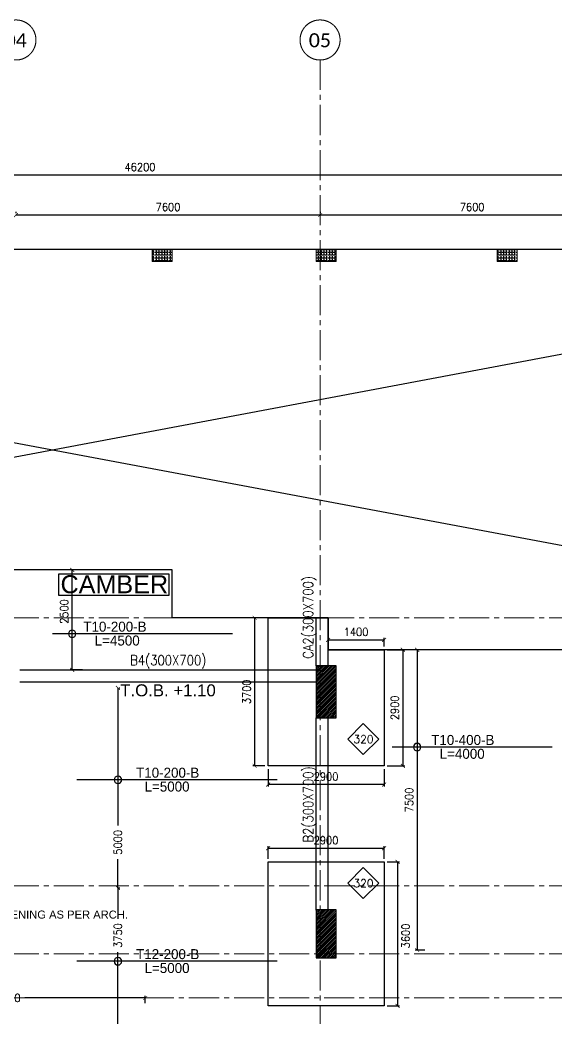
# Model space of a CAD drawing. Header units: millimetres. Extents: x -967280 to 3852, y 2833 to 1955156.
# Drawn here: x -620729 to -607331, y 603836 to 628777 of the extents above; entities that cross this region are included whole.
import ezdxf
from ezdxf import colors
from ezdxf.entities.mleader import LeaderData, LeaderLine
from ezdxf.enums import TextEntityAlignment as Align
from ezdxf.math import Vec2, Vec3

# ---------------------------------------------------------------- set-up
doc = ezdxf.new("R2010")
doc.units = ezdxf.units.MM
doc.header["$LTSCALE"] = 1000
doc.header["$PDMODE"] = 35
doc.header["$PDSIZE"] = 25
for name, pattern in [('$0$DASHED2', [0.375, 0.25, -0.125]), ('Columns_Structural070816$0$CENTER2', [1.125, 0.75, -0.125, 0.125, -0.125]), ('HRZN_Line-Ptrn-Sold', [9144001.0, 9144000.0, -1])]:
    doc.linetypes.add(name, pattern=pattern)
for name, color, linetype in [('_N-DIM 3', 7, 'Continuous'), ('B05-FIRST FLOOR PLAN$0$STR_ROOF RFT$0$S-SYMB', 30, 'Continuous'), ('R.C. footing', 4, 'Continuous'), ('S - col hach', 1, 'Continuous'), ('S - dot', 1, 'Continuous'), ('S -Beams', 2, 'Continuous'), ('S-OPENING', 4, 'Continuous'), ('S-TEXT', 2, 'Continuous'), ('SLAB', 210, 'Continuous')]:
    doc.layers.add(name, color=color, linetype=linetype)
for name, color, linetype, lineweight in [('A-AX-ATT-100', 7, 'HRZN_Line-Ptrn-Sold', 18), ('BEAMS', 3, 'HRZN_Line-Ptrn-Sold', 18), ('S - column', 6, 'Continuous', 60), ('ST-000-AXIS', 9, 'Columns_Structural070816$0$CENTER2', 9), ('ST-203-SLAB-TXT', 7, 'Continuous', 30), ('ST-RFT-BOT', 2, '$0$DASHED2', 30)]:
    doc.layers.add(name, color=color, linetype=linetype, lineweight=lineweight)
doc.styles.add('Arial', font='arial.ttf', dxfattribs={"height": 317.5})
doc.styles.add('Arial_3', font='arial.ttf', dxfattribs={"height": 7999.15942})
doc.styles.add('B05-FIRST FLOOR PLAN$0$T25-100', font='STENCIL.shx', dxfattribs={"height": 250})
doc.styles.add('Calibri_2', font='calibri.ttf', dxfattribs={"height": 300})
doc.styles.add('ROMANC', font='romanc.shx')
doc.styles.add('ST-DIM', font='romans.shx', dxfattribs={"width": 0.85})
doc.styles.add('TUNELNO', font='romans.shx', dxfattribs={"width": 0.9})
doc.styles.add('TXT DIM 25', font='arial.ttf')
doc.dimstyles.new('Copy(2) of DSEC', dxfattribs={"dimtxt": 200, "dimasz": 100, "dimexe": 50, "dimexo": 80, "dimgap": 100, "dimtad": 1, "dimdec": 0, "dimrnd": 5, "dimzin": 0, "dimdsep": 46, "dimtxsty": 'TUNELNO', "dimblk": 'ARCHTICK', "dimcen": 0.09, "dimclrd": 1, "dimclre": 1, "dimclrt": 3, "dimadec": 0, "dimazin": 0, "dimtfac": 0.78125, "dimtdec": 0, "dimtix": 1, "dimtmove": 2, "dimatfit": 3, "dimldrblk": 'ARCHTICK', "dimfxl": 1, "dimtolj": 1, "dimtzin": 0, "dimarcsym": 0})
pattern_1 = [(45, (193250.144, -596912.31), (-22.4506403, 22.4506403), [])]
pattern_2 = [(90, (613578.686, -423037.37), (-69.85, 4e-15), [50.8, -19.05]), (180, (613578.686, -423037.37), (-9e-15, -69.85), [50.8, -19.05])]

# ---------------------------------------------------------------- blocks, each defined once
blk = doc.blocks.new('_ArchTick')
at = {"color": 0, "linetype": 'ByBlock', "const_width": 0.15}
blk.add_lwpolyline([(-0.5, -0.5), (0.5, 0.5)], dxfattribs=at)
blk = doc.blocks.new('*D1191')
at = {"layer": '_N-DIM 3', "color": 1, "lineweight": -2, "ltscale": 30, "transparency": 16777216}
for p, q in [((-610610, 613037), (-610852, 613037)), ((-610802, 613037), (-610802, 605535)), ((-610610, 605535), (-610852, 605535))]:
    blk.add_line(p, q, dxfattribs=at)
at = {"layer": 'Defpoints', "color": 0, "ltscale": 30, "transparency": 16777216}
for p in [(-610530, 613037), (-610802, 605535), (-610530, 605535)]:
    blk.add_point(p, dxfattribs=at)
at = {"layer": '_N-DIM 3', "color": 1, "lineweight": -2, "ltscale": 30, "transparency": 16777216, "xscale": 100, "yscale": 100, "zscale": 100}
for p, rotation in [((-610802, 613037), 90), ((-610802, 605535), 270)]:
    blk.add_blockref('_ArchTick', p, dxfattribs=dict(at, rotation=rotation))
at = {"layer": '_N-DIM 3', "color": 3, "ltscale": 30, "transparency": 16777216, "insert": (-611002, 609286), "char_height": 200, "attachment_point": 5, "rotation": 90, "style": 'TUNELNO'}
blk.add_mtext('\\A1;7500', dxfattribs=at)
blk = doc.blocks.new('*D1197')
at = {"layer": '_N-DIM 3', "color": 1, "lineweight": -2, "ltscale": 30, "transparency": 16777216}
for p, q in [((-628599, 604208), (-628599, 604387)), ((-628599, 604337), (-621589, 604337)), ((-617599, 604337), (-620609, 604337)), ((-617599, 604208), (-617599, 604387))]:
    blk.add_line(p, q, dxfattribs=at)
at = {"layer": 'Defpoints', "color": 0, "ltscale": 30, "transparency": 16777216}
for p in [(-628599, 604337), (-628599, 604128), (-617599, 604128)]:
    blk.add_point(p, dxfattribs=at)
at = {"layer": '_N-DIM 3', "color": 1, "lineweight": -2, "ltscale": 30, "transparency": 16777216, "xscale": 100, "yscale": 100, "zscale": 100, "rotation": 180}
blk.add_blockref('_ArchTick', (-628599, 604337), dxfattribs=at)
at = {"layer": '_N-DIM 3', "color": 1, "lineweight": -2, "ltscale": 30, "transparency": 16777216, "xscale": 100, "yscale": 100, "zscale": 100}
blk.add_blockref('_ArchTick', (-617599, 604337), dxfattribs=at)
at = {"layer": '_N-DIM 3', "color": 3, "ltscale": 30, "transparency": 16777216, "insert": (-621099, 604337), "char_height": 200, "attachment_point": 5, "style": 'TUNELNO'}
blk.add_mtext('\\A1;11000', dxfattribs=at)
blk = doc.blocks.new('FROM FOUNDATION TO UPPER LOWER BASEMENT_COLUMNS(new2)')
at = {"layer": 'S - col hach'}
h = blk.add_hatch(dxfattribs=at)
h.set_pattern_fill('ANSI31', color=256, scale=10)
h.set_pattern_definition(pattern_1)
h.paths.add_polyline_path([(444899, 634540), (444899, 635840), (444399, 635840), (444399, 634540)])
h = blk.add_hatch(dxfattribs=at)
h.set_pattern_fill('ANSI31', color=256, scale=10)
h.set_pattern_definition(pattern_1)
h.paths.add_polyline_path([(444899, 628540), (444899, 629740), (444399, 629740), (444399, 628540)])
at = {"layer": 'S - column', "lineweight": 15}
for points in [[(444399, 634540), (444899, 634540), (444899, 635840), (444399, 635840)], [(444399, 628540), (444899, 628540), (444899, 629740), (444399, 629740)]]:
    blk.add_lwpolyline(points, close=True, dxfattribs=at)
at = {"layer": 'ST-RFT-BOT', "color": 7, "linetype": 'Continuous', "ltscale": 30}
for points in [[(444899, 635840), (444399, 635840), (444399, 634540), (444899, 634540)], [(444899, 629740), (444399, 629740), (444399, 628540), (444899, 628540)]]:
    blk.add_lwpolyline(points, dxfattribs=at)
blk = doc.blocks.new('str col s')
at = {"layer": 'S - col hach', "true_color": 0xcd6928}
h = blk.add_hatch(dxfattribs=at)
h.set_pattern_fill('ANGLE', color=32, scale=10, angle=90)
h.set_pattern_definition(pattern_2)
h.paths.add_polyline_path([(-3850, 0), (-3850, -300), (-3350, -300), (-3350, 0)])
h = blk.add_hatch(dxfattribs=at)
h.set_pattern_fill('ANGLE', color=32, scale=10, angle=90)
h.set_pattern_definition([(90, (613528.686, -423037.37), (-69.85, 4e-15), [50.8, -19.05]), (180, (613528.686, -423037.37), (-9e-15, -69.85), [50.8, -19.05])])
h.paths.add_polyline_path([(5275, -300), (5275, 0), (4775, 0), (4775, -300)])
h = blk.add_hatch(dxfattribs=at)
h.set_pattern_fill('ANGLE', color=32, scale=10, angle=90)
h.set_pattern_definition(pattern_2)
h.paths.add_polyline_path([(750, 0), (250, 0), (250, -300), (750, -300)])
at = {"layer": 'S - column', "lineweight": 15}
for points in [[(-3350, 0), (-3850, 0), (-3850, -300), (-3350, -300)], [(5275, 0), (4775, 0), (4775, -300), (5275, -300)], [(750, 0), (250, 0), (250, -300), (750, -300)]]:
    blk.add_lwpolyline(points, close=True, dxfattribs=at)
blk = doc.blocks.new('*D1225')
at = {"layer": '_N-DIM 3', "color": 1, "linetype": 'Continuous', "lineweight": -2, "ltscale": 30, "transparency": 16777216}
for p, q in [((-614529, 607817), (-614529, 608127)), ((-614529, 608077), (-611629, 608077)), ((-611629, 607817), (-611629, 608127))]:
    blk.add_line(p, q, dxfattribs=at)
at = {"layer": 'Defpoints', "color": 0, "linetype": 'Continuous', "ltscale": 30, "transparency": 16777216}
for p in [(-611629, 608077), (-614529, 607737), (-611629, 607737)]:
    blk.add_point(p, dxfattribs=at)
at = {"layer": '_N-DIM 3', "color": 1, "linetype": 'Continuous', "lineweight": -2, "ltscale": 30, "transparency": 16777216, "xscale": 100, "yscale": 100, "zscale": 100, "rotation": 180}
blk.add_blockref('_ArchTick', (-614529, 608077), dxfattribs=at)
at = {"layer": '_N-DIM 3', "color": 1, "linetype": 'Continuous', "lineweight": -2, "ltscale": 30, "transparency": 16777216, "xscale": 100, "yscale": 100, "zscale": 100}
blk.add_blockref('_ArchTick', (-611629, 608077), dxfattribs=at)
at = {"layer": '_N-DIM 3', "color": 3, "linetype": 'Continuous', "ltscale": 30, "transparency": 16777216, "insert": (-613079, 608277), "char_height": 200, "attachment_point": 5, "style": 'TUNELNO'}
blk.add_mtext('\\A1;2900', dxfattribs=at)
blk = doc.blocks.new('*D1226')
at = {"layer": '_N-DIM 3', "color": 1, "linetype": 'Continuous', "lineweight": -2, "ltscale": 30, "transparency": 16777216}
for p, q in [((-611549, 607737), (-611240, 607737)), ((-611290, 607737), (-611290, 604137)), ((-611549, 604137), (-611240, 604137))]:
    blk.add_line(p, q, dxfattribs=at)
at = {"layer": 'Defpoints', "color": 0, "linetype": 'Continuous', "ltscale": 30, "transparency": 16777216}
for p in [(-611629, 607737), (-611629, 604137), (-611290, 604137)]:
    blk.add_point(p, dxfattribs=at)
at = {"layer": '_N-DIM 3', "color": 1, "linetype": 'Continuous', "lineweight": -2, "ltscale": 30, "transparency": 16777216, "xscale": 100, "yscale": 100, "zscale": 100}
for p, rotation in [((-611290, 607737), 90), ((-611290, 604137), 270)]:
    blk.add_blockref('_ArchTick', p, dxfattribs=dict(at, rotation=rotation))
at = {"layer": '_N-DIM 3', "color": 3, "linetype": 'Continuous', "ltscale": 30, "transparency": 16777216, "insert": (-611090, 605887), "char_height": 200, "attachment_point": 5, "rotation": 90, "style": 'TUNELNO'}
blk.add_mtext('\\A1;3600', dxfattribs=at)
blk = doc.blocks.new('*D1472')
at = {"layer": '_N-DIM 3', "color": 1, "linetype": 'Continuous', "lineweight": -2, "ltscale": 30, "transparency": 16777216}
for p, q in [((-614609, 613837), (-614913, 613837)), ((-614863, 610137), (-614863, 613837)), ((-614609, 610137), (-614913, 610137))]:
    blk.add_line(p, q, dxfattribs=at)
at = {"layer": 'Defpoints', "color": 0, "linetype": 'Continuous', "ltscale": 30, "transparency": 16777216}
for p in [(-614863, 613837), (-614529, 613837), (-614529, 610137)]:
    blk.add_point(p, dxfattribs=at)
at = {"layer": '_N-DIM 3', "color": 1, "linetype": 'Continuous', "lineweight": -2, "ltscale": 30, "transparency": 16777216, "xscale": 100, "yscale": 100, "zscale": 100}
for p, rotation in [((-614863, 613837), 90), ((-614863, 610137), 270)]:
    blk.add_blockref('_ArchTick', p, dxfattribs=dict(at, rotation=rotation))
at = {"layer": '_N-DIM 3', "color": 3, "linetype": 'Continuous', "ltscale": 30, "transparency": 16777216, "insert": (-615063, 611987), "char_height": 200, "attachment_point": 5, "rotation": 90, "style": 'TUNELNO'}
blk.add_mtext('\\A1;3700', dxfattribs=at)
blk = doc.blocks.new('*D1473')
at = {"layer": '_N-DIM 3', "color": 1, "linetype": 'Continuous', "lineweight": -2, "ltscale": 30, "transparency": 16777216}
for p, q in [((-614529, 610057), (-614529, 609619)), ((-611629, 610057), (-611629, 609619)), ((-611629, 609669), (-614529, 609669))]:
    blk.add_line(p, q, dxfattribs=at)
at = {"layer": 'Defpoints', "color": 0, "linetype": 'Continuous', "ltscale": 30, "transparency": 16777216}
for p in [(-614529, 610137), (-611629, 610137), (-614529, 609669)]:
    blk.add_point(p, dxfattribs=at)
at = {"layer": '_N-DIM 3', "color": 1, "linetype": 'Continuous', "lineweight": -2, "ltscale": 30, "transparency": 16777216, "xscale": 100, "yscale": 100, "zscale": 100, "rotation": 180}
blk.add_blockref('_ArchTick', (-614529, 609669), dxfattribs=at)
at = {"layer": '_N-DIM 3', "color": 1, "linetype": 'Continuous', "lineweight": -2, "ltscale": 30, "transparency": 16777216, "xscale": 100, "yscale": 100, "zscale": 100}
blk.add_blockref('_ArchTick', (-611629, 609669), dxfattribs=at)
at = {"layer": '_N-DIM 3', "color": 3, "linetype": 'Continuous', "ltscale": 30, "transparency": 16777216, "insert": (-613079, 609869), "char_height": 200, "attachment_point": 5, "style": 'TUNELNO'}
blk.add_mtext('\\A1;2900', dxfattribs=at)
blk = doc.blocks.new('*D1474')
at = {"layer": '_N-DIM 3', "color": 1, "linetype": 'Continuous', "lineweight": -2, "ltscale": 30, "transparency": 16777216}
for p, q in [((-611549, 613037), (-611111, 613037)), ((-611161, 613037), (-611161, 610137)), ((-611549, 610137), (-611111, 610137))]:
    blk.add_line(p, q, dxfattribs=at)
at = {"layer": 'Defpoints', "color": 0, "linetype": 'Continuous', "ltscale": 30, "transparency": 16777216}
for p in [(-611629, 613037), (-611629, 610137), (-611161, 610137)]:
    blk.add_point(p, dxfattribs=at)
at = {"layer": '_N-DIM 3', "color": 1, "linetype": 'Continuous', "lineweight": -2, "ltscale": 30, "transparency": 16777216, "xscale": 100, "yscale": 100, "zscale": 100}
for p, rotation in [((-611161, 613037), 90), ((-611161, 610137), 270)]:
    blk.add_blockref('_ArchTick', p, dxfattribs=dict(at, rotation=rotation))
at = {"layer": '_N-DIM 3', "color": 3, "linetype": 'Continuous', "ltscale": 30, "transparency": 16777216, "insert": (-611361, 611587), "char_height": 200, "attachment_point": 5, "rotation": 90, "style": 'TUNELNO'}
blk.add_mtext('\\A1;2900', dxfattribs=at)
blk = doc.blocks.new('*D1475')
at = {"layer": '_N-DIM 3', "color": 1, "linetype": 'Continuous', "lineweight": -2, "ltscale": 30, "transparency": 16777216}
for p, q in [((-613029, 613117), (-613029, 613336)), ((-611629, 613117), (-611629, 613336)), ((-613029, 613286), (-611629, 613286))]:
    blk.add_line(p, q, dxfattribs=at)
at = {"layer": 'Defpoints', "color": 0, "linetype": 'Continuous', "ltscale": 30, "transparency": 16777216}
for p in [(-611629, 613286), (-613029, 613037), (-611629, 613037)]:
    blk.add_point(p, dxfattribs=at)
at = {"layer": '_N-DIM 3', "color": 1, "linetype": 'Continuous', "lineweight": -2, "ltscale": 30, "transparency": 16777216, "xscale": 100, "yscale": 100, "zscale": 100, "rotation": 180}
blk.add_blockref('_ArchTick', (-613029, 613286), dxfattribs=at)
at = {"layer": '_N-DIM 3', "color": 1, "linetype": 'Continuous', "lineweight": -2, "ltscale": 30, "transparency": 16777216, "xscale": 100, "yscale": 100, "zscale": 100}
blk.add_blockref('_ArchTick', (-611629, 613286), dxfattribs=at)
at = {"layer": '_N-DIM 3', "color": 3, "linetype": 'Continuous', "ltscale": 30, "transparency": 16777216, "insert": (-612329, 613486), "char_height": 200, "attachment_point": 5, "style": 'TUNELNO'}
blk.add_mtext('\\A1;1400', dxfattribs=at)
blk = doc.blocks.new('*D1239')
at = {"layer": '_N-DIM 3', "color": 1, "linetype": 'Continuous', "lineweight": -2, "ltscale": 30, "transparency": 16777216}
for p, q in [((-619169, 615037), (-619473, 615037)), ((-619423, 612537), (-619423, 615037)), ((-619169, 612537), (-619473, 612537))]:
    blk.add_line(p, q, dxfattribs=at)
at = {"layer": 'Defpoints', "color": 0, "linetype": 'Continuous', "ltscale": 30, "transparency": 16777216}
for p in [(-619423, 615037), (-619089, 615037), (-619089, 612537)]:
    blk.add_point(p, dxfattribs=at)
at = {"layer": '_N-DIM 3', "color": 1, "linetype": 'Continuous', "lineweight": -2, "ltscale": 30, "transparency": 16777216, "xscale": 100, "yscale": 100, "zscale": 100}
for p, rotation in [((-619423, 615037), 90), ((-619423, 612537), 270)]:
    blk.add_blockref('_ArchTick', p, dxfattribs=dict(at, rotation=rotation))
at = {"layer": '_N-DIM 3', "color": 3, "linetype": 'Continuous', "ltscale": 30, "transparency": 16777216, "insert": (-619623, 613994), "char_height": 200, "attachment_point": 5, "rotation": 90, "style": 'TUNELNO'}
blk.add_mtext('\\A1;2500', dxfattribs=at)
blk = doc.blocks.new('*D640')
at = {"layer": '_N-DIM 3', "color": 1, "lineweight": -2, "ltscale": 30, "transparency": 16777216}
for p, q in [((-618281, 612085), (-618281, 608644)), ((-618251, 612085), (-618231, 612085)), ((-618281, 607087), (-618281, 607810)), ((-618276, 607087), (-618231, 607087))]:
    blk.add_line(p, q, dxfattribs=at)
at = {"layer": 'Defpoints', "color": 0, "ltscale": 30, "transparency": 16777216}
for p in [(-618331, 612085), (-618356, 607087), (-618281, 607087)]:
    blk.add_point(p, dxfattribs=at)
at = {"layer": '_N-DIM 3', "color": 1, "lineweight": -2, "ltscale": 30, "transparency": 16777216, "xscale": 100, "yscale": 100, "zscale": 100}
for p, rotation in [((-618281, 612085), 90), ((-618281, 607087), 270)]:
    blk.add_blockref('_ArchTick', p, dxfattribs=dict(at, rotation=rotation))
at = {"layer": '_N-DIM 3', "color": 3, "ltscale": 30, "transparency": 16777216, "insert": (-618281, 608227), "char_height": 200, "attachment_point": 5, "rotation": 90, "style": 'TUNELNO'}
blk.add_mtext('\\A1;5000', dxfattribs=at)
blk = doc.blocks.new('*D642')
at = {"layer": '_N-DIM 3', "color": 1, "lineweight": -2, "ltscale": 30, "transparency": 16777216}
for p, q in [((-618281, 607087), (-618281, 606315)), ((-618276, 607087), (-618231, 607087)), ((-618281, 603337), (-618281, 605481)), ((-618276, 603337), (-618231, 603337))]:
    blk.add_line(p, q, dxfattribs=at)
at = {"layer": 'Defpoints', "color": 0, "ltscale": 30, "transparency": 16777216}
for p in [(-618356, 607087), (-618356, 603337), (-618281, 603337)]:
    blk.add_point(p, dxfattribs=at)
at = {"layer": '_N-DIM 3', "color": 1, "lineweight": -2, "ltscale": 30, "transparency": 16777216, "xscale": 100, "yscale": 100, "zscale": 100}
for p, rotation in [((-618281, 607087), 90), ((-618281, 603337), 270)]:
    blk.add_blockref('_ArchTick', p, dxfattribs=dict(at, rotation=rotation))
at = {"layer": '_N-DIM 3', "color": 3, "ltscale": 30, "transparency": 16777216, "insert": (-618281, 605898), "char_height": 200, "attachment_point": 5, "rotation": 90, "style": 'TUNELNO'}
blk.add_mtext('\\A1;3750', dxfattribs=at)
blk = doc.blocks.new('*D1491')
at = {"layer": '_N-DIM 3', "color": 1, "linetype": 'Continuous', "lineweight": -2, "ltscale": 30, "transparency": 16777216}
for p, q in [((544499, 747185), (544499, 747155)), ((552099, 747105), (544499, 747105)), ((552099, 747185), (552099, 747155))]:
    blk.add_line(p, q, dxfattribs=at)
at = {"layer": 'Defpoints', "color": 0, "linetype": 'Continuous', "ltscale": 30, "transparency": 16777216}
for p in [(544499, 747105), (544499, 747105), (552099, 747105)]:
    blk.add_point(p, dxfattribs=at)
at = {"layer": '_N-DIM 3', "color": 1, "linetype": 'Continuous', "lineweight": -2, "ltscale": 30, "transparency": 16777216, "xscale": 100, "yscale": 100, "zscale": 100, "rotation": 180}
blk.add_blockref('_ArchTick', (544499, 747105), dxfattribs=at)
at = {"layer": '_N-DIM 3', "color": 1, "linetype": 'Continuous', "lineweight": -2, "ltscale": 30, "transparency": 16777216, "xscale": 100, "yscale": 100, "zscale": 100}
blk.add_blockref('_ArchTick', (552099, 747105), dxfattribs=at)
at = {"layer": '_N-DIM 3', "color": 3, "linetype": 'Continuous', "ltscale": 30, "transparency": 16777216, "insert": (548299, 747305), "char_height": 200, "attachment_point": 5, "style": 'TUNELNO'}
blk.add_mtext('\\A1;7600', dxfattribs=at)
blk = doc.blocks.new('*D1492')
at = {"layer": '_N-DIM 3', "color": 1, "linetype": 'Continuous', "lineweight": -2, "ltscale": 30, "transparency": 16777216}
for p, q in [((536899, 747185), (536899, 747155)), ((544499, 747105), (536899, 747105)), ((544499, 747185), (544499, 747155))]:
    blk.add_line(p, q, dxfattribs=at)
at = {"layer": 'Defpoints', "color": 0, "linetype": 'Continuous', "ltscale": 30, "transparency": 16777216}
for p in [(536899, 747105), (536899, 747105), (544499, 747105)]:
    blk.add_point(p, dxfattribs=at)
at = {"layer": '_N-DIM 3', "color": 1, "linetype": 'Continuous', "lineweight": -2, "ltscale": 30, "transparency": 16777216, "xscale": 100, "yscale": 100, "zscale": 100, "rotation": 180}
blk.add_blockref('_ArchTick', (536899, 747105), dxfattribs=at)
at = {"layer": '_N-DIM 3', "color": 1, "linetype": 'Continuous', "lineweight": -2, "ltscale": 30, "transparency": 16777216, "xscale": 100, "yscale": 100, "zscale": 100}
blk.add_blockref('_ArchTick', (544499, 747105), dxfattribs=at)
at = {"layer": '_N-DIM 3', "color": 3, "linetype": 'Continuous', "ltscale": 30, "transparency": 16777216, "insert": (540699, 747305), "char_height": 200, "attachment_point": 5, "style": 'TUNELNO'}
blk.add_mtext('\\A1;7600', dxfattribs=at)
blk = doc.blocks.new('*D1496')
at = {"layer": '_N-DIM 3', "color": 1, "linetype": 'Continuous', "lineweight": -2, "ltscale": 30, "transparency": 16777216}
for p, q in [((516899, 748185), (516899, 748155)), ((563099, 748105), (516899, 748105)), ((563099, 748185), (563099, 748155))]:
    blk.add_line(p, q, dxfattribs=at)
at = {"layer": 'Defpoints', "color": 0, "linetype": 'Continuous', "ltscale": 30, "transparency": 16777216}
for p in [(516899, 748105), (516899, 748105), (563099, 748105)]:
    blk.add_point(p, dxfattribs=at)
at = {"layer": '_N-DIM 3', "color": 1, "linetype": 'Continuous', "lineweight": -2, "ltscale": 30, "transparency": 16777216, "xscale": 100, "yscale": 100, "zscale": 100, "rotation": 180}
blk.add_blockref('_ArchTick', (516899, 748105), dxfattribs=at)
at = {"layer": '_N-DIM 3', "color": 1, "linetype": 'Continuous', "lineweight": -2, "ltscale": 30, "transparency": 16777216, "xscale": 100, "yscale": 100, "zscale": 100}
blk.add_blockref('_ArchTick', (563099, 748105), dxfattribs=at)
at = {"layer": '_N-DIM 3', "color": 3, "linetype": 'Continuous', "ltscale": 30, "transparency": 16777216, "insert": (539999, 748305), "char_height": 200, "attachment_point": 5, "style": 'TUNELNO'}
blk.add_mtext('\\A1;46200', dxfattribs=at)
blk = doc.blocks.new('Grid - HRZN_G-Datm-Grid-Head-1554275-FIRST FLOOR FFL_1_')
at = {"layer": 'A-AX-ATT-100'}
blk.add_circle((0, 0), 5, dxfattribs=at)
blk = doc.blocks.new('AXES-00')
at = {"layer": 'ST-000-AXIS'}
for p, q in [((544498.9, 750979.6), (544498.9, 695813.8)), ((575723.2, 737039.7), (505674.3, 737039.7)), ((575723.2, 730339.7), (505674.3, 730339.7)), ((575723.2, 728639.7), (505674.3, 728639.7)), ((575723.2, 727539.7), (505674.3, 727539.7))]:
    blk.add_line(p, q, dxfattribs=at)
at = {"layer": 'A-AX-ATT-100', "xscale": 99.99999999999993, "yscale": 99.99999999999993, "zscale": 99.99999999999993, "rotation": 180}
for p in [(536898.9, 751479.6), (544498.9, 751479.6)]:
    blk.add_blockref('Grid - HRZN_G-Datm-Grid-Head-1554275-FIRST FLOOR FFL_1_', p, dxfattribs=at)
at = {"layer": 'A-AX-ATT-100', "linetype": 'Continuous', "lineweight": 13, "char_height": 350, "width": 673.417, "attachment_point": 1, "style": 'Calibri_2'}
for s, insert in [('04', (536618, 751647.5)), ('05', (544218, 751647.5))]:
    blk.add_mtext(s, dxfattribs=dict(at, insert=insert))
at = {"layer": '_N-DIM 3', "color": 3, "linetype": 'Continuous', "ltscale": 30}
for base, p1, p2, picture, middle in [((516898.9, 748104.7), (563098.9, 748104.7), (516898.9, 748104.7), '*D1496', (539998.9, 748304.7)), ((536898.9, 747104.7), (544498.9, 747104.7), (536898.9, 747104.7), '*D1492', (540698.9, 747304.7)), ((544498.9, 747104.7), (552098.9, 747104.7), (544498.9, 747104.7), '*D1491', (548298.9, 747304.7))]:
    dim = blk.add_linear_dim(base=base, p1=p1, p2=p2, dimstyle='Copy(2) of DSEC', dxfattribs=at)
    dim.commit()
    dim.dimension.update_dxf_attribs({"geometry": picture, "text_midpoint": middle})

msp = doc.modelspace()

# ---------------------------------------------------------------- linework, layer by layer
at = {"layer": 'B05-FIRST FLOOR PLAN$0$STR_ROOF RFT$0$S-SYMB', "extrusion": (0, 0, -1)}
for centre in [(619423.3, 613438), (610802.2, 610607.3), (618280.7, 609789.1), (618280.7, 605254.6)]:
    msp.add_circle(centre, 92.8, dxfattribs=at)
at = {"layer": 'R.C. footing'}
msp.add_lwpolyline([(-592993.7, 623037.4), (-646928.7, 623037.4), (-646928.7, 578037.4), (-592993.7, 578037.4)], close=True, dxfattribs=at)
at = {"layer": 'S - dot'}
for p, q in [((-593293.7, 613037.4), (-646628.7, 623037.4)), ((-640128.7, 614237.4), (-593293.7, 623037.4))]:
    msp.add_line(p, q, dxfattribs=at)
at = {"layer": 'S -Beams', "ltscale": 30}
for p, q in [((-613328.7, 612637.4), (-613328.7, 613837.4)), ((-613028.7, 612637.4), (-613028.7, 613837.4)), ((-613328.7, 606537.4), (-613328.7, 611337.4)), ((-613028.7, 606537.4), (-613028.7, 611337.4))]:
    msp.add_line(p, q, dxfattribs=at)
at = {"layer": 'S -Beams'}
for p, q in [((-620728.7, 612537.4), (-613328.7, 612537.4)), ((-620728.7, 612237.4), (-613328.7, 612237.4))]:
    msp.add_line(p, q, dxfattribs=at)
at = {"layer": 'S -Beams', "color": 4, "ltscale": 30}
msp.add_lwpolyline([(-612857, 583987.4), (-612857, 588037.4), (-592993.7, 588037.4), (-592993.7, 596837.4), (-595613.7, 596837.4), (-595613.7, 604237.4), (-592993.7, 604237.4), (-592993.7, 613037.4), (-613028.7, 613037.4), (-613028.7, 613837.4), (-616928.7, 613837.4), (-616928.7, 615037.4), (-621028.7, 615037.4), (-621028.7, 612537.4), (-630528.7, 612537.4), (-630528.7, 616237.4), (-636128.7, 616237.4), (-636128.7, 614237.4), (-640128.7, 614237.4), (-640128.7, 608237.4), (-640928.7, 608237.4), (-640928.7, 592837.4), (-640128.7, 592837.4), (-640128.7, 583987.4)], close=True, dxfattribs=at)
at = {"layer": 'S-TEXT', "color": 3}
msp.add_lwpolyline([(-619758.4, 614937.6), (-617010.6, 614937.6), (-617010.6, 614393.6), (-619758.4, 614393.6)], close=True, dxfattribs=at)
at = {"layer": 'S-TEXT', "color": 7, "true_color": 0xffffff}
for points in [[(-612149, 610419.2), (-611761.8, 610806.4), (-612149, 611193.5), (-612536.1, 610806.4)], [(-612148.9, 606819.6), (-611761.8, 607206.8), (-612148.9, 607593.9), (-612536.1, 607206.8)]]:
    msp.add_lwpolyline(points, close=True, dxfattribs=at)
at = {"layer": 'SLAB', "color": 2, "linetype": 'Continuous', "ltscale": 30}
for points in [[(-614528.7, 613837.4), (-613028.7, 613837.4), (-613028.7, 613037.4), (-611628.8, 613037.4), (-611628.8, 610137.4), (-614528.7, 610137.4)], [(-614528.7, 607737.4), (-611628.7, 607737.4), (-611628.7, 604137.4), (-614528.7, 604137.4)]]:
    msp.add_lwpolyline(points, close=True, dxfattribs=at)
at = {"layer": 'ST-RFT-BOT', "ltscale": 30}
for p, q in [((-615415.4, 613438), (-619915.4, 613438)), ((-607428.7, 610607.3), (-611428.7, 610607.3)), ((-614304.2, 609789.1), (-619304.2, 609789.1)), ((-614304.2, 605254.6), (-619304.2, 605254.6))]:
    msp.add_line(p, q, dxfattribs=at)

# ---------------------------------------------------------------- block references
at = {"layer": 'S - column'}
msp.add_blockref('FROM FOUNDATION TO UPPER LOWER BASEMENT_COLUMNS(new2)', (-1057727.6, -23202.4), dxfattribs=at)
at = {"layer": 'S -Beams'}
msp.add_blockref('AXES-00', (-1157727.6, -123202.4), dxfattribs=at)
at = {"layer": 'ST-RFT-BOT', "color": 1, "linetype": 'Continuous'}
msp.add_blockref('str col s', (-613578.7, 623037.4), dxfattribs=at)

# ---------------------------------------------------------------- texts
at = {"layer": 'BEAMS', "color": 1, "style": 'Arial_3'}
msp.add_text('T.O.B. +1.10', height=300, dxfattribs=at).set_placement((-617028.7, 611785), align=Align.BOTTOM_CENTER)
at = {"layer": 'S-TEXT', "color": 3, "insert": (-618370.5, 614673.2), "char_height": 450.01, "attachment_point": 5, "style": 'Arial'}
msp.add_mtext('\\A1;CAMBER', dxfattribs=at)
at = {"layer": 'S-TEXT', "color": 3, "char_height": 196, "attachment_point": 1, "style": 'ROMANC'}
for insert in [(-612395.4, 610902.4), (-612395.4, 607302.8)]:
    msp.add_mtext_dynamic_manual_height_columns('320', width=592857.868, gutter_width=980, heights=[0], dxfattribs=dict(at, insert=insert))
at = {"layer": 'ST-203-SLAB-TXT', "style": 'ST-DIM', "width": 0.85}
for s, p in [('CA2(300X700)', (-613528.7, 613847.1)), ('B2(300X700)', (-613524.6, 609173.1))]:
    msp.add_text(s, height=250, rotation=90, dxfattribs=at).set_placement(p, align=Align.MIDDLE_CENTER)
at = {"layer": 'ST-203-SLAB-TXT', "style": 'B05-FIRST FLOOR PLAN$0$T25-100'}
for s, p in [('T10-200-B', (-619144.6, 613490.7)), ('L=4500', (-618860.7, 613144.4)), ('T10-400-B', (-610451, 610660.1)), ('L=4000', (-610239.6, 610313.7)), ('T10-200-B', (-617826.5, 609841.9)), ('L=5000', (-617615.1, 609495.5)), ('T12-200-B', (-617826.5, 605307.3)), ('L=5000', (-617615.1, 604961))]:
    msp.add_text(s, height=250, dxfattribs=at).set_placement(p)
at = {"layer": 'ST-203-SLAB-TXT', "style": 'ST-DIM', "width": 0.85}
msp.add_text('B4(300X700)', height=250, dxfattribs=at).set_placement((-617022.4, 612777.4), align=Align.MIDDLE_CENTER)

# ---------------------------------------------------------------- dimensions: what is measured, and where the dimension line sits
at = {"layer": '_N-DIM 3', "color": 3, "linetype": 'Continuous', "ltscale": 30}
dim = msp.add_linear_dim(base=(-619423.3, 615037.4), p1=(-619088.9, 612537.4), p2=(-619088.9, 615037.4), angle=90, dimstyle='Copy(2) of DSEC', dxfattribs=at)
dim.commit()
dim.dimension.update_dxf_attribs({"geometry": '*D1239', "text_midpoint": (-619623.3, 613994.4), "dimtype": 160})
for base, p1, p2, picture, middle in [((-614863.1, 613837.4), (-614528.7, 610137.4), (-614528.7, 613837.4), '*D1472', (-615063.1, 611987.4)), ((-611160.6, 610137.4), (-611628.8, 613037.4), (-611628.8, 610137.4), '*D1474', (-611360.6, 611587.4))]:
    dim = msp.add_linear_dim(base=base, p1=p1, p2=p2, angle=90, dimstyle='Copy(2) of DSEC', dxfattribs=at)
    dim.commit()
    dim.dimension.update_dxf_attribs({"geometry": picture, "text_midpoint": middle})
for base, p1, p2, picture, middle in [((-611628.8, 613286.3), (-613028.7, 613037.4), (-611628.8, 613037.4), '*D1475', (-612328.7, 613486.3)), ((-614528.7, 609668.9), (-611628.8, 610137.4), (-614528.7, 610137.4), '*D1473', (-613078.7, 609868.9))]:
    dim = msp.add_linear_dim(base=base, p1=p1, p2=p2, dimstyle='Copy(2) of DSEC', dxfattribs=at)
    dim.commit()
    dim.dimension.update_dxf_attribs({"geometry": picture, "text_midpoint": middle})
at = {"layer": '_N-DIM 3', "ltscale": 30}
dim = msp.add_linear_dim(base=(-610802.2, 605535), p1=(-610529.9, 613037.4), p2=(-610529.9, 605535), angle=90, dimstyle='Copy(2) of DSEC', dxfattribs=at)
dim.commit()
dim.dimension.update_dxf_attribs({"geometry": '*D1191', "text_midpoint": (-611002.2, 609286.2)})
for base, p1, p2, picture, middle in [((-618280.7, 607087.4), (-618330.7, 612085.2), (-618355.8, 607087.4), '*D640', (-618280.7, 608227.2)), ((-618280.7, 603337.4), (-618355.8, 607087.4), (-618355.8, 603337.4), '*D642', (-618280.7, 605897.8))]:
    dim = msp.add_linear_dim(base=base, p1=p1, p2=p2, angle=90, dimstyle='Copy(2) of DSEC', dxfattribs=at)
    dim.commit()
    dim.dimension.update_dxf_attribs({"geometry": picture, "text_midpoint": middle, "dimtype": 160})
at = {"layer": '_N-DIM 3', "color": 6, "linetype": 'Continuous', "ltscale": 30}
dim = msp.add_linear_dim(base=(-611628.7, 608076.5), p1=(-614528.6, 607737.4), p2=(-611628.7, 607737.4), dimstyle='Copy(2) of DSEC', dxfattribs=at)
dim.commit()
dim.dimension.update_dxf_attribs({"geometry": '*D1225', "text_midpoint": (-613078.6, 608276.5)})
dim = msp.add_linear_dim(base=(-611289.6, 604137.4), p1=(-611628.7, 607737.4), p2=(-611628.7, 604137.4), angle=90, dimstyle='Copy(2) of DSEC', dxfattribs=at)
dim.commit()
dim.dimension.update_dxf_attribs({"geometry": '*D1226', "text_midpoint": (-611089.6, 605887.4), "dimtype": 160})
at = {"layer": '_N-DIM 3', "ltscale": 30}
dim = msp.add_linear_dim(base=(-628598.7, 604337.4), p1=(-617598.7, 604128.2), p2=(-628598.7, 604128.2), dimstyle='Copy(2) of DSEC', dxfattribs=at)
dim.commit()
dim.dimension.update_dxf_attribs({"geometry": '*D1197', "text_midpoint": (-621098.7, 604337.4), "dimtype": 160})

# ---------------------------------------------------------------- leaders
at = {"layer": 'S-OPENING', "color": 4, "ltscale": 30}
ml = msp.add_multileader_mtext('Standard', dxfattribs=at)
ml.set_content('OPENING AS PER ARCH.', color=4, style='TXT DIM 25')
ml.set_leader_properties()
ml.build(insert=Vec2(0, 0))
ml.multileader.update_dxf_attribs({"text_left_attachment_type": 6, "text_right_attachment_type": 6, "dogleg_length": 0.36, "arrow_head_size": 200, "scale": 50})
ctx = ml.context
ctx.base_point, ctx.scale, ctx.char_height, ctx.arrow_head_size, ctx.landing_gap_size, ctx.plane_origin = Vec3(-621366.7, 606281.4), 50, 200, 200, 0, Vec3(-622028.7, 605637.4)
ctx.left_attachment, ctx.right_attachment = 6, 6
notes = []
notes.append((ctx, [(0, (1, 1, 0), (-621384.7, 606281.4), (1, 0), 18, [(0, [(-622028.7, 605637.4)], 0, [])])]))
ctx.mtext.insert, ctx.mtext.flow_direction = Vec3(-621366.7, 606521.4), 5
for ctx, leaders in notes:
    for number, flags, end, landing, length, lines in leaders:
        leader = LeaderData()
        leader.index, (leader.has_last_leader_line, leader.has_dogleg_vector, leader.attachment_direction) = number, flags
        leader.last_leader_point, leader.dogleg_vector, leader.dogleg_length = Vec3(end), Vec3(landing), length
        for number, points, colour, breaks in lines:
            line = LeaderLine()
            line.index, line.vertices, line.color, line.breaks = number, Vec3.list(points), colors.encode_raw_color(colour), breaks
            leader.lines.append(line)
        ctx.leaders.append(leader)

doc.saveas('drawing.dxf')
